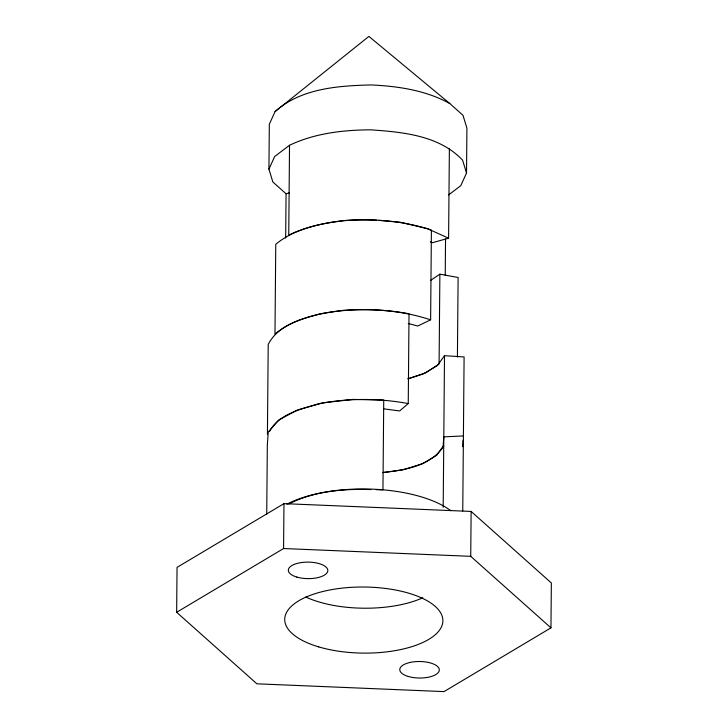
<?xml version="1.0" encoding="UTF-8"?>
<svg xmlns="http://www.w3.org/2000/svg" width="728" height="728" viewBox="0 0 728 728"><rect width="100%" height="100%" fill="white"/><g stroke="black" fill="none" stroke-linecap="round" stroke-linejoin="round"><path stroke-width="1.09" d="M176.649 612.275L177.041 567.376L283.966 503.64L471.125 511.429L551.351 582.964L550.96 627.855L444.034 691.6L256.875 683.81L176.649 612.275L283.574 548.53L470.734 556.329L550.96 627.855M285.676 238.101L286.068 193.775L272.854 181.991L268.932 169.151L269.324 124.251L275.066 111.593L368.896 36.4L449.777 103.513L462.981 115.288L466.912 128.137L466.521 173.037L460.769 185.695L448.539 194.94M266.73 514.35L267.331 445.008L268.25 432.104L278.688 420.011L297.597 409.928L323.15 402.83L352.825 399.417L383.738 400.027L382.955 489.817L376.331 489.689M267.422 434.234L268.213 344.435C277.987 325.289 300.191 319.392 319.31 313.977C348.94 308.272 379.37 308.317 409.027 313.777L408.244 403.567L399.672 410.956L383.519 408.808M283.574 548.53L283.966 503.64M466.521 173.037L462.589 160.187C439.275 135.399 402.739 132.068 370.67 129.83C342.961 129.994 314.824 133.242 289.526 145.263L288.743 235.062C316.098 222.44 346.774 218.546 376.64 220.202M430.621 319.838L431.404 230.039C403.33 220.73 373.591 218.5 344.217 220.529C320.129 223.66 294.967 228.319 275.766 244.29L274.975 334.079C294.185 318.109 319.346 313.459 343.434 310.319C372.809 308.299 402.548 310.519 430.621 319.838L417.726 326.007L408.253 323.496M457.421 357.057L458.112 277.486L439.876 274.165L439.093 363.964L426.089 372.663L408.272 378.851M443.188 507.316L444.508 355.683L464.1 356.929L462.753 510.956M445.236 275.348L445.545 238.975M430.266 241.842L432.268 242.743L448.594 238.202L449.385 148.412M470.734 556.329L471.125 511.429M462.644 446.701L463.099 440.249M268.932 169.151L274.674 156.493L289.526 145.263M269.333 431.595C279.106 413.914 300.691 409.245 318.527 403.767C348.157 398.07 378.587 398.107 408.244 403.567M444.508 355.683L437.401 365.529L423.314 373.928L407.771 378.76M443.725 445.472L436.618 455.328L423.469 463.163M275.066 111.593C300.928 88.352 337.901 85.786 371.062 84.93C398.161 86.204 425.698 90.263 449.777 103.513M430.594 280.38L439.876 274.165M288.852 503.967C313.832 491.173 343.088 488.67 370.807 489.58M422.531 463.718L402.848 469.842L382.837 472.627M286.068 193.775L289.325 192.865M382.964 472.454C404.522 470.197 429.748 466.175 443.061 447.174L443.807 436.846L463.408 435.945M378.888 220.402L400.273 222.24L427.391 228.647L448.594 238.202M422.768 597.788A79.07 33.042 0.5 0 1 305.687 596.978M286.941 504.158A98.844 41.305 0.5 0 1 450.805 510.692M408.29 676.476A19.765 8.263 0.5 0 0 439.239 670.588A19.765 8.263 0.5 0 0 411.093 662.234A19.765 8.263 0.5 0 0 408.29 676.476M296.815 577.077A19.765 8.263 0.5 0 0 327.764 571.189A19.765 8.263 0.5 0 0 299.618 562.844A19.765 8.263 0.5 0 0 296.815 577.077M318.782 646.91A79.07 33.042 0.5 0 0 442.606 623.35A79.07 33.042 0.5 0 0 330.021 589.944A79.07 33.042 0.5 0 0 318.782 646.91"/></g></svg>
